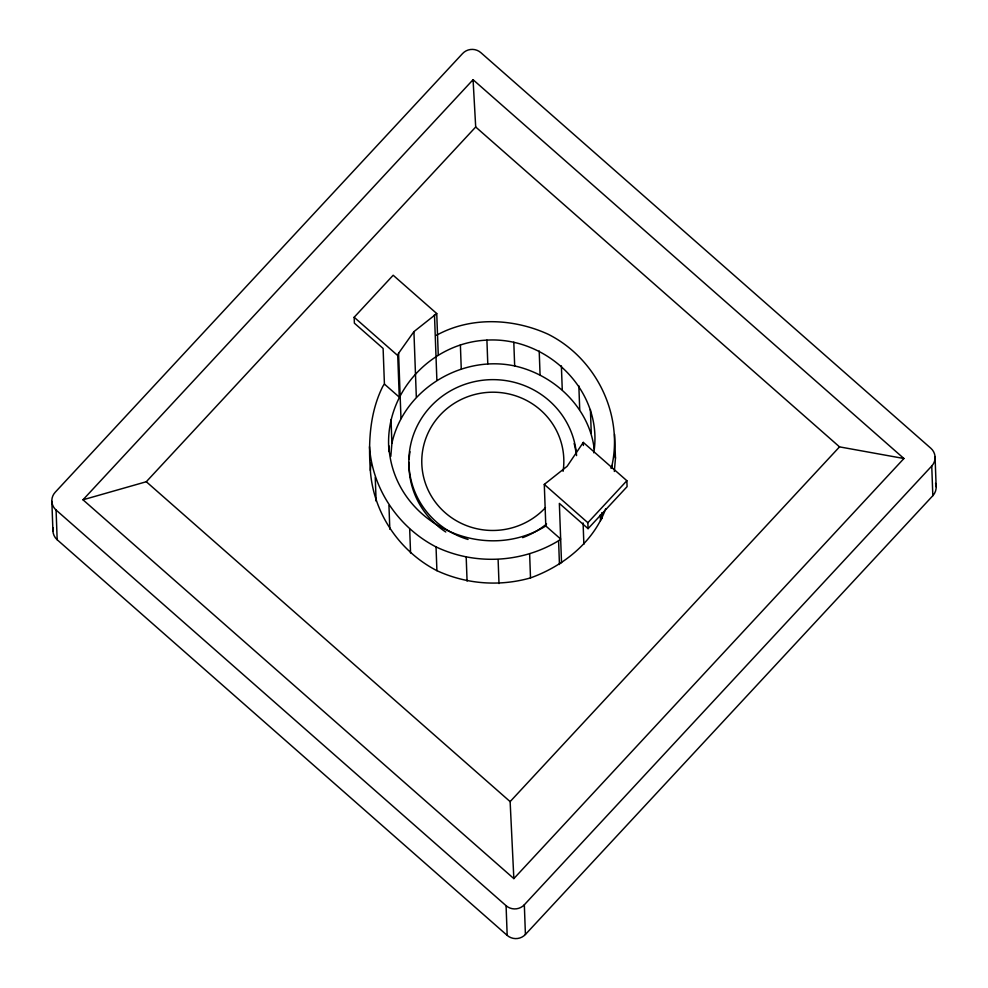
<?xml version="1.0" encoding="UTF-8"?>
<svg xmlns="http://www.w3.org/2000/svg" width="988" height="988" viewBox="0 0 988 988"><rect width="100%" height="100%" fill="white"/><g stroke="black" fill="none" stroke-linecap="round" stroke-linejoin="round"><path stroke-width="1.48" d="M605.681 508.808C593.479 542.165 563.271 566.112 530.507 577.906C499.422 586.736 466.25 584.217 436.906 570.669C399.288 551.23 373.254 512.858 370.364 470.473C368.24 441.797 369.808 412.404 382.862 386.259L384.418 384.085L383.109 348.443L354.383 323.187L354.161 317.259L393.175 275.244L436.745 313.554L438.264 355.124M370.364 470.473L370.982 463.076M389.062 451.677C383.221 394.533 430.002 342.638 486.911 340.119C547.476 336.538 603.878 391.273 593.776 452.813M390.803 456.407L391.903 443.328L391.038 419.567M612.091 468.436L611.992 465.471C623.267 413.317 595.492 357.928 548.044 334.191C513.105 318.284 470.696 316.419 436.523 335.253M614.338 471.461L615.462 458.148L614.585 434.387M384.418 384.085L399.263 397.139L397.732 355.557L398.584 353.259L413.923 331.635L436.745 313.554M391.903 443.328C403.709 389.63 461.421 354.556 514.674 365.955C554.416 374.798 589.342 407.785 594.22 449.083M561.53 562.789L559.356 503.398L588.07 528.654L627.084 486.652L626.861 480.711L583.291 442.402L567.112 466.324L544.289 484.404L545.808 525.974L560.653 539.028L558.591 540.745C521.726 563.061 474.944 565.395 436.041 546.907C398.423 527.469 372.39 489.109 369.487 446.712M610.967 468.263L611.992 465.471M82.992 499.792L473.067 79.707L903.921 458.518L513.846 878.604L82.992 499.792L146.298 481.736L475.697 126.995L473.067 79.707M588.07 528.654L587.86 522.714L626.861 480.711M513.846 878.604L510.129 801.614L839.528 446.872L903.921 458.518M56.081 510.043L506.078 905.687A12.918 12.572 -2.1 0 0 524.332 904.773L931.746 466.015A12.918 12.572 -2.1 0 0 930.832 448.256L480.823 52.623A12.918 12.572 -2.1 0 0 462.582 53.537L55.167 492.296A12.918 12.572 -2.1 0 0 56.081 510.043L57.168 539.744L507.177 935.377A12.918 12.572 -2.1 0 0 525.418 934.463L932.833 495.704A12.918 12.572 -2.1 0 0 935.55 483.416M545.808 525.974C481.848 565.42 392.878 521.923 388.84 445.736M475.697 126.995L839.528 446.872M354.161 317.259L397.732 355.557M544.289 484.404L587.86 522.714M146.298 481.736L510.129 801.614M614.907 455.221L615.462 458.148M935.068 456.95L936.155 486.639M931.746 466.015L932.833 495.704M601.865 512.661L602.087 518.601M600.321 514.834L600.543 520.775M590.392 409.551L591.269 433.3M583.291 442.402L583.402 445.477M578.845 385.839L579.721 409.6M583.093 522.961L583.871 544.277M561.382 365.869L562.258 389.63M558.591 540.745L559.455 564.506M539.201 350.987L540.066 374.736M529.642 554.144L530.507 577.906M513.797 342.206L514.674 365.955M524.332 904.773L525.418 934.463M498.125 559.813L499.002 583.562M486.911 340.119L487.788 363.88M506.078 905.687L507.177 935.377M460.383 344.886L461.248 368.648M466.2 557.343L467.077 581.092M434.473 314.604L436.869 379.923M436.041 546.907L436.906 570.669M413.923 331.635L416.319 396.966M409.687 529.235L410.563 552.996M398.584 353.259L400.98 418.591M388.951 505.523L389.828 529.272M375.242 477.365L376.119 501.126M51.845 501.361L52.932 531.05M57.168 539.744A12.918 12.572 -2.1 0 1 53.204 527.777M445.786 532.013A83.955 81.708 -2.1 0 1 437.647 525.925M436.573 524.986A83.955 81.708 -2.1 0 1 408.983 462.433M409.118 459.371A83.955 81.708 -2.1 0 1 409.983 451.738M574.139 443.489A83.955 81.708 -2.1 0 1 576.004 452.504M546.586 523.973A83.955 81.708 -2.1 0 1 522.652 537.645M468.053 539.46A83.955 81.708 -2.1 0 1 455.777 534.743M454.48 534.113A83.955 81.708 -2.1 0 1 446.625 393.199A83.955 81.708 -2.1 0 1 576.56 455.604M545.462 507.634A71.037 69.135 -2.1 0 1 430.731 495.074A71.037 69.135 -2.1 0 1 480.057 393.348A71.037 69.135 -2.1 0 1 563.074 471.325"/></g></svg>
